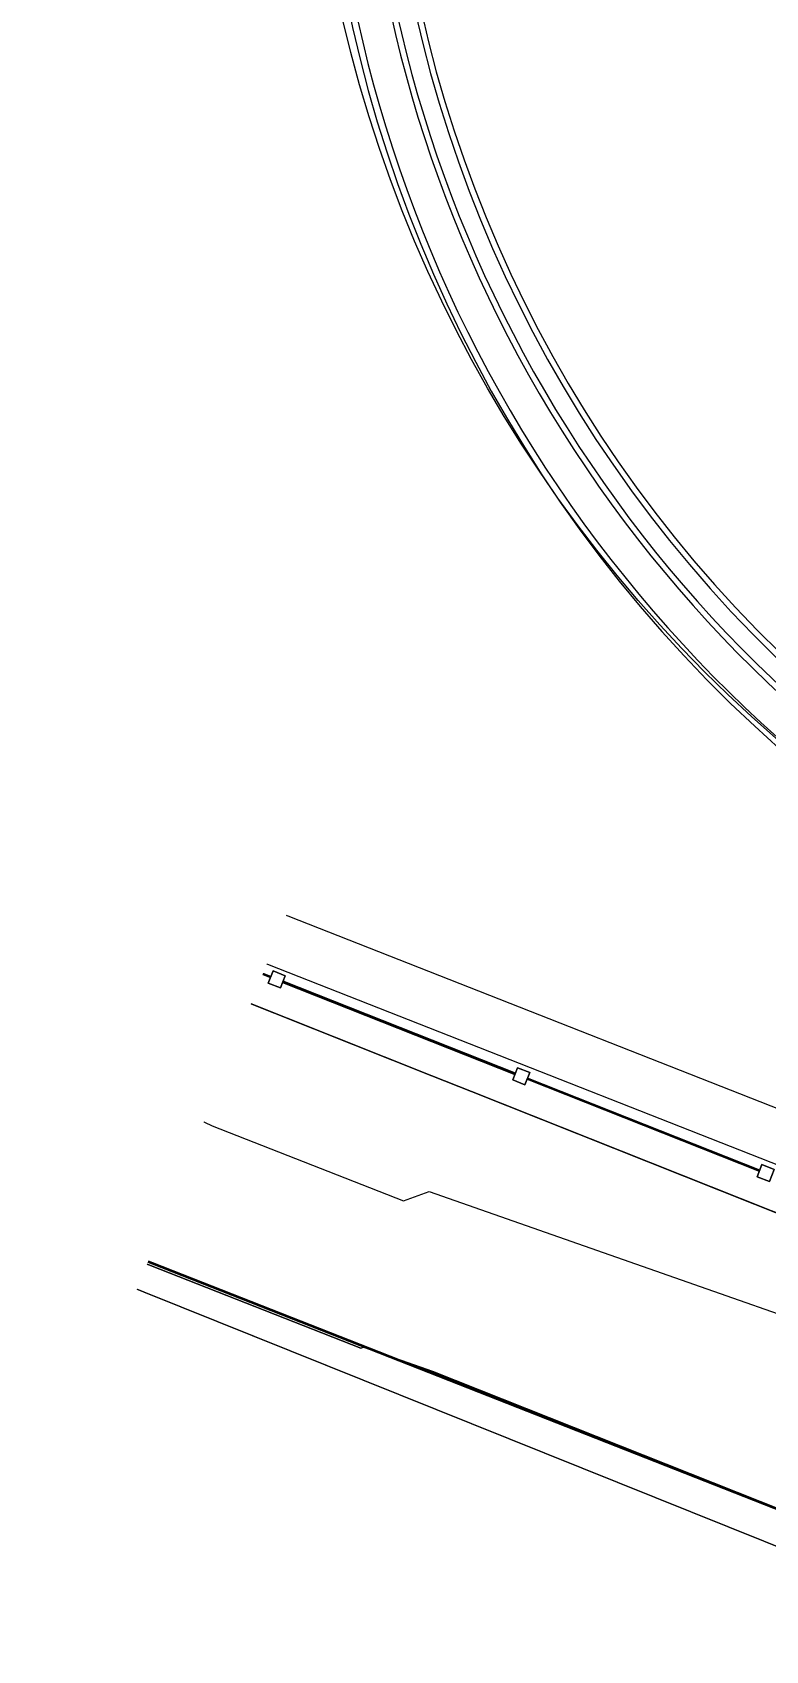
# Model space of a CAD drawing. Header units: metres. Extents: x -207 to 246, y -187 to 169.
# Drawn here: x -53.8 to -51.01, y -78.38 to -72.22 of the extents above; entities that cross this region are included whole.
import ezdxf

# ---------------------------------------------------------------- set-up
doc = ezdxf.new("R2010")
doc.units = ezdxf.units.M
for name, color, linetype, lineweight in [('A-GLAZ-CWMG', 7, 'Continuous', 9), ('C-TOPO', 7, 'Continuous', 9), ('C-TOPO-LABL', 7, 'Continuous', 9), ('C-TOPO-MINR', 7, 'Continuous', 9), ('CERCO INTERIOR', 7, 'Continuous', 9), ('EQUIPOS PIS', 7, 'Continuous', 9), ('P-SANR-FIXT', 7, 'Continuous', 9), ('solera', 7, 'Continuous', 35)]:
    doc.layers.add(name, color=color, linetype=linetype, lineweight=lineweight)
doc.layers.add('PR10-ARQ-PL-001-Emplazamiento-C-1_dwg', color=7, linetype='Continuous', lineweight=9, true_color=0x767676)
doc.styles.add('Arial_2', font='arial.ttf', dxfattribs={"height": 1.124999999999999})

# ---------------------------------------------------------------- blocks, each defined once
blk = doc.blocks.new('M_Estanque-Terraza - M_Estanque-Terraza-2331352-PLANTA SUPERFICIES')
at = {"layer": 'P-SANR-FIXT'}
for centre, radius, start, end in [((-1.696641881242665e-15, 0), 5.151627146850166, 8.142219984546603e-13, 180.0000000000002), ((-1.242570705970596e-15, 0), 5.151627146850166, 8.142219984546603e-13, 180.0000000000002), ((-1.242570705970596e-15, 0), 5.126627146850165, 359.9999999999996, 180.0000000000002), ((-1.656194243939091e-15, 0), 5.126627146850165, 359.9999999999996, 180.0000000000002), ((-2.165734258596785e-15, 0), 4.998277258842649, 359.9999999999996, 180.0000000000002), ((-2.165734258596785e-15, 0), 4.975544739836833, 359.9999999999991, 179.9999999999998), ((-3.248601387895178e-15, 0), 4.905907101428718, 1.017777498068325e-12, 180.0000000000002), ((-3.248601387895178e-15, 0), 4.88317458242289, 1.024138607431252e-12, 180.0000000000002), ((-3.248601387895178e-15, 0), 4.905907101428718, 180.0000000000004, 5.088887490341627e-14), ((-3.248601387895178e-15, 0), 4.88317458242289, 180.0000000000004, 5.088887490341627e-14)]:
    blk.add_arc(centre, radius, start, end, dxfattribs=at)
blk = doc.blocks.new('Circular Mullion - 5mm-2127248-PLANTA SUPERFICIES')
at = {"layer": 'A-GLAZ-CWMG'}
for p, q in [((-107.6478273724651, -45.39675011483389), (-107.9973915295226, -46.28009880061982)), ((-107.6455027706611, -45.39767002051003), (-107.647827372465, -45.39675011483385)), ((-107.6455027706611, -45.39767002051003), (-107.9950669277186, -46.281018706296)), ((-107.9950669277186, -46.281018706296), (-107.6455027706611, -45.39767002051003)), ((-107.9927423259147, -46.2819386119722), (-107.6431781688572, -45.39858992618624)), ((-107.6431781688571, -45.3985899261862), (-107.6455027706611, -45.39767002051003)), ((-107.9973915295225, -46.28009880061983), (-107.9950669277186, -46.28101870629602)), ((-107.9950669277186, -46.28101870629602), (-107.9927423259146, -46.28193861197219))]:
    blk.add_line(p, q, dxfattribs=at)
blk = doc.blocks.new('Rectangular Mullion - 50 x 50 mm-2128568-PLANTA SUPERFICIES')
at = {"layer": 'A-GLAZ-CWMG'}
for p, q in [((0.025, 0.025), (-0.025, 0.025)), ((-0.025, 0.025), (-0.025, -0.025)), ((0.025, -0.025), (0.025, 0.025)), ((-0.025, -0.025), (0.025, -0.025))]:
    blk.add_line(p, q, dxfattribs=at)
blk = doc.blocks.new('Rectangular Mullion - 50 x 50 mm-2128569-PLANTA SUPERFICIES')
at = {"layer": 'A-GLAZ-CWMG'}
for p, q in [((-0.025, -0.025), (-0.025, 0.025)), ((-0.025, 0.025), (0.025, 0.025)), ((0.025, 0.025), (0.025, -0.025)), ((0.025, -0.025), (-0.025, -0.025))]:
    blk.add_line(p, q, dxfattribs=at)
blk = doc.blocks.new('YADRAN_LASQUEMAS_ARQ_MO_002_TERRAZAS_rvt-1-PLANTA SUPERFICIES')
at = {"layer": 'A-GLAZ-CWMG', "lineweight": 9, "extrusion": (0, 0, -1), "rotation": 201.5900000000006}
for name, p in [('Rectangular Mullion - 50 x 50 mm-2128568-PLANTA SUPERFICIES', (53.80376330007861, -75.4559235076182)), ('Rectangular Mullion - 50 x 50 mm-2128569-PLANTA SUPERFICIES', (53.80376330007861, -75.4559235076182)), ('Rectangular Mullion - 50 x 50 mm-2128568-PLANTA SUPERFICIES', (52.87392257849697, -75.82388577808699)), ('Rectangular Mullion - 50 x 50 mm-2128569-PLANTA SUPERFICIES', (52.87392257849697, -75.82388577808699)), ('Rectangular Mullion - 50 x 50 mm-2128568-PLANTA SUPERFICIES', (51.94408185691535, -76.19184804855577)), ('Rectangular Mullion - 50 x 50 mm-2128569-PLANTA SUPERFICIES', (51.94408185691535, -76.19184804855577)), ('Rectangular Mullion - 50 x 50 mm-2128568-PLANTA SUPERFICIES', (51.01424113533371, -76.55981031902456)), ('Rectangular Mullion - 50 x 50 mm-2128569-PLANTA SUPERFICIES', (51.01424113533371, -76.55981031902456))]:
    blk.add_blockref(name, p, dxfattribs=at)
at = {"layer": 'A-GLAZ-CWMG', "lineweight": 9}
for p, rotation in [((-7.4994985760275, -183.4601894919868), 269.9999999999995), ((-7.4994985760275, -183.4601894919868), 269.9999999999995), ((-7.4994985760275, -183.4601894919868), 269.9999999999995), ((-7.4994985760275, -183.4601894919868), 269.9999999999995), ((-6.569657854446233, -183.8281517624557), 269.9999999999993), ((-6.569657854446233, -183.8281517624557), 269.9999999999993), ((-6.569657854446233, -183.8281517624557), 269.9999999999993), ((-6.569657854446233, -183.8281517624557), 269.9999999999993), ((-5.639817132864603, -184.1961140329245), 269.9999999999993), ((-5.639817132864603, -184.1961140329245), 269.9999999999993), ((-5.639817132864603, -184.1961140329245), 269.9999999999993), ((-5.639817132864603, -184.1961140329245), 269.9999999999993)]:
    blk.add_blockref('Circular Mullion - 5mm-2127248-PLANTA SUPERFICIES', p, dxfattribs=dict(at, rotation=rotation))
at = {"layer": 'P-SANR-FIXT', "lineweight": 9, "rotation": 153.1560048976134}
blk.add_blockref('M_Estanque-Terraza - M_Estanque-Terraza-2331352-PLANTA SUPERFICIES', (-47.55926819641896, -71.07626413016573), dxfattribs=at)
blk = doc.blocks.new('PR10-ARQ-PL-001-Emplazamiento-C-1_dwg-674643-PLANTA SUPERFICIES')
at = {"layer": 'C-TOPO', "flags": 128}
for points in [[(-45.16328049316414, -13.62173714904785), (-58.65432678222663, -47.89474167480476), (-65.37344223632822, -64.96416024169929), (-65.55493348388681, -65.81135969238292), (-65.63799353027353, -66.67379077148445), (-65.62152011718757, -67.5400541748048), (-65.5057318359376, -68.39870408935558), (-65.29215882568367, -69.23838771972663), (-65.2407526611329, -69.37327716064463), (-64.98362416992197, -70.04801271972667), (-64.58420668945321, -70.81687741699226), (-64.09918048095712, -71.53481499023445), (-63.53496375732429, -72.19234229736333), (-62.89900722656257, -72.7807714965821), (-62.19971967773445, -73.29231701660167), (-61.44634240722664, -73.72022578125008), (-49.70080817871101, -78.33572080078136), (-47.33265505371101, -79.2662965576173), (-34.53525944824222, -84.29513378906265), (-34.50706582031257, -84.3062121826173), (-33.65736419677738, -84.47571811523444), (-32.79391457519535, -84.54767651367199), (-31.92787673950199, -84.52115720214853)], [(-31.92787673950199, -84.52115720214853), (-32.79391457519535, -84.54767651367199), (-33.65736419677738, -84.47571811523444), (-34.50706582031257, -84.3062121826173), (-34.53525944824222, -84.29513378906265), (-47.33265505371101, -79.2662965576173), (-49.70080817871101, -78.33572080078136), (-61.44634240722664, -73.72022578125008), (-62.19971967773445, -73.29231701660167), (-62.89900722656257, -72.7807714965821), (-63.53496375732429, -72.19234229736333), (-64.09918048095712, -71.53481499023445), (-64.58420668945321, -70.81687741699226), (-64.98362416992197, -70.04801271972667), (-65.2407526611329, -69.37327716064463), (-65.29215882568367, -69.23838771972663), (-65.5057318359376, -68.39870408935558), (-65.62152011718757, -67.5400541748048), (-65.63799353027353, -66.67379077148445), (-65.55493348388681, -65.81135969238292), (-65.37344223632822, -64.96416024169929), (-58.65432678222663, -47.89474167480476), (-45.16328049316414, -13.62173714904785)], [(-38.52224399414069, 3.372478450012207), (-63.79554320068367, -60.76652343750007), (-64.78684548339852, -63.30252213134773), (-65.4417450439454, -65.55951925048835), (-65.5127453613282, -67.79552230224617), (-65.1875419555665, -69.34052102050788), (-63.72014315185554, -71.90552259521488), (-61.85614530029304, -73.53752065429698), (-59.32984368896495, -74.62151960449226), (-56.13114125976573, -75.9085201171876), (-44.72754429931648, -80.48251999511726), (-36.21034324951179, -83.80852163085949), (-33.87834373168949, -84.43152546386733), (-31.14114336547855, -84.39252319335945), (-28.35304378051761, -83.23651933593761), (-25.96854281616215, -80.47152531738288), (-25.03934371948246, -78.3455248535157), (-19.54854398803715, -64.51052281494148), (-16.74504301757816, -57.44452155761726), (-5.944042996215821, -30.10852034912113), (-2.296743239593506, -20.79352148437503)], [(-49.16532923583991, -77.43109694824226), (-52.13295739746101, -76.25028995361339), (-52.28389237060551, -76.19022850341811), (-54.12983085937507, -75.45573845214855), (-54.16454967041023, -75.44192069091808), (-55.84144266357429, -74.77469165039074), (-58.70047280273445, -73.63709132080085), (-59.04913059082038, -73.49836025390633), (-58.70047280273445, -73.63709132080085), (-55.84144266357429, -74.77469165039074), (-54.16454967041023, -75.44192069091808), (-54.12983085937507, -75.45573845214855), (-52.28389237060551, -76.19022850341811), (-52.13295739746101, -76.25028995361339), (-49.16532923583991, -77.43109694824226)]]:
    blk.add_lwpolyline(points, dxfattribs=at)
at = {"layer": 'C-TOPO-MINR', "color": 9, "true_color": 0xc0c0c0, "flags": 128}
for points in [[(-49.25320424265196, -78.51569128320469), (-52.28025575325279, -77.31444480748334), (-52.54396431771616, -77.22210984925175), (-52.55442063183894, -77.22584125317384), (-54.38156682197356, -76.50875053853774), (-54.50841768507781, -76.44828120995007), (-55.97748427842264, -75.87531725416478), (-56.11232923900106, -75.82198066925446), (-59.0674074624775, -74.641773102667)], [(-58.88861514576838, -73.93137509490896), (-56.83858344059416, -74.81376735585444), (-55.96867437247851, -75.16119411981514), (-54.80421347507284, -75.62178506264888), (-54.28336384443536, -75.82492634030868), (-53.11935551351269, -76.37980472677549), (-52.39197974980732, -76.6652741703377), (-52.29361925467716, -76.63017358584847), (-49.81296453580501, -77.49875041921858)]]:
    blk.add_lwpolyline(points, dxfattribs=at)
at = {"layer": 'CERCO INTERIOR', "flags": 128}
for points in [[(-26.8741051890701, -80.12936918377876), (-28.51400438018143, -82.00503176808358), (-30.80006296537817, -83.2052969479561), (-33.47521145634354, -83.40564562439918), (-60.36965272299945, -72.83466478347779), (-62.48292058303953, -71.58020193815231), (-63.9696666777134, -69.48232596635819), (-64.49798364259303, -67.0580460703373), (-63.95847878903151, -64.42976371884346), (-36.30947658650577, 6.0375552546978), (-35.12356038734317, 8.298024226427078), (-33.13335930243134, 9.89046128511429), (-30.63597393147647, 10.59442198872566), (-28.05654404334724, 10.33743979454041), (-2.045945981666446, 0.01674255847930908), (-0.04331390947103501, -1.294962766170502), (1.476995850875974, -3.37822363615036), (1.971749149933457, -5.810420047044754), (1.49688543073833, -8.303512711524963), (0.5782354609668254, -10.63827511429787), (-26.93075168073177, -80.27276047945023)], [(-33.40204916082322, -83.21950783133508), (-60.2814546571672, -72.654436866045), (-62.34430397056043, -71.42990311503411), (-63.78292929194868, -69.39992805242538), (-64.29355937637389, -67.05680767416955), (-63.76601963855327, -64.48681525826454), (-36.12728963367641, 5.954323592185975), (-34.9659094888717, 8.168024513721466), (-33.0400690395385, 9.70896413087845), (-30.61814039081335, 10.39165516376495), (-28.10425808548927, 10.14120331168175), (-2.138562422469259, -0.1616771852970123), (-0.1833848904818296, -1.442300224304199), (1.28971039749682, -3.460863713026047), (1.767911579459906, -5.811690279245378), (1.303919984921813, -8.24770295739174), (0.3921237623691559, -10.56504646062851)]]:
    blk.add_lwpolyline(points, dxfattribs=at)
at = {"layer": 'EQUIPOS PIS'}
blk.add_circle((-47.60682011291385, -71.01452684521675), 5.147159958258279, dxfattribs=at)
at = {"layer": 'solera'}
blk.add_line((-61.44634088784456, -73.72022451639175), (-34.50706570506096, -84.30620883107186), dxfattribs=at)

msp = doc.modelspace()

# ---------------------------------------------------------------- linework, layer by layer
at = {"layer": 'C-TOPO'}
for p, q in [((-61.4463424072266, -73.72022578125014), (-49.70080817871097, -78.33572080078136)), ((-49.70080817871097, -78.33572080078136), (-61.4463424072266, -73.72022578125014)), ((-52.28389237060551, -76.19022850341811), (-54.12983085937507, -75.45573845214855)), ((-54.12983085937507, -75.45573845214855), (-52.28389237060551, -76.19022850341811)), ((-56.1311412597657, -75.9085201171876), (-44.72754429931648, -80.48251999511733)), ((-52.13295739746098, -76.25028995361339), (-52.28389237060551, -76.19022850341811)), ((-52.28389237060551, -76.19022850341811), (-52.13295739746098, -76.25028995361339)), ((-49.16532923583988, -77.43109694824226), (-52.13295739746098, -76.25028995361339)), ((-52.13295739746098, -76.25028995361339), (-49.16532923583988, -77.43109694824226))]:
    msp.add_line(p, q, dxfattribs=at)
at = {"layer": 'C-TOPO-MINR', "color": 9, "true_color": 0xc0c0c0, "flags": 128}
for points in [[(-58.88861514576838, -73.93137509490896), (-56.83858344059416, -74.81376735585444), (-55.96867437247851, -75.16119411981514), (-54.80421347507284, -75.62178506264888), (-54.28336384443536, -75.82492634030868), (-53.11935551351269, -76.37980472677549), (-52.39197974980732, -76.6652741703377), (-52.29361925467716, -76.63017358584847), (-49.81296453580501, -77.49875041921858)], [(-59.06740746247748, -74.64177310266682), (-56.11232923900103, -75.82198066925433), (-55.97748427842261, -75.87531725416463), (-54.50841768507779, -76.44828120994998), (-54.38156682197353, -76.50875053853754), (-52.55442063183894, -77.22584125317371), (-52.54396431771615, -77.22210984925158), (-52.28025575325277, -77.31444480748321), (-49.25320424265193, -78.51569128320453)]]:
    msp.add_lwpolyline(points, dxfattribs=at)

# ---------------------------------------------------------------- block references
at = {"lineweight": 5}
msp.add_blockref('YADRAN_LASQUEMAS_ARQ_MO_002_TERRAZAS_rvt-1-PLANTA SUPERFICIES', (0, 0), dxfattribs=at)
at = {"layer": 'PR10-ARQ-PL-001-Emplazamiento-C-1_dwg', "color": 7}
msp.add_blockref('PR10-ARQ-PL-001-Emplazamiento-C-1_dwg-674643-PLANTA SUPERFICIES', (0, 0), dxfattribs=at)

# ---------------------------------------------------------------- next in the draw order: texts
at = {"layer": 'C-TOPO-LABL', "insert": (-59.09849183377646, -74.00740565371964), "char_height": 1.125, "width": 5.742490791911654, "attachment_point": 1, "rotation": 338.229079773455, "line_spacing_factor": 0.9417779076525881, "style": 'Arial_2', "bg_fill": 3, "box_fill_scale": 1.25, "bg_fill_color": 256, "bg_fill_true_color": 13158600, "bg_fill_transparency": 0}
msp.add_mtext(' 24.03 ', dxfattribs=at)

# ---------------------------------------------------------------- next in the draw order: texts
at = {"layer": 'C-TOPO-LABL', "insert": (-58.50456236972889, -73.52645105688987), "char_height": 1.125, "width": 5.742490791911654, "attachment_point": 1, "rotation": 338.2290797734555, "line_spacing_factor": 0.9417779076525881, "style": 'Arial_2', "bg_fill": 3, "box_fill_scale": 1.25, "bg_fill_color": 256, "bg_fill_true_color": 13158600, "bg_fill_transparency": 0}
msp.add_mtext(' 24.23 ', dxfattribs=at)

doc.saveas('drawing.dxf')
